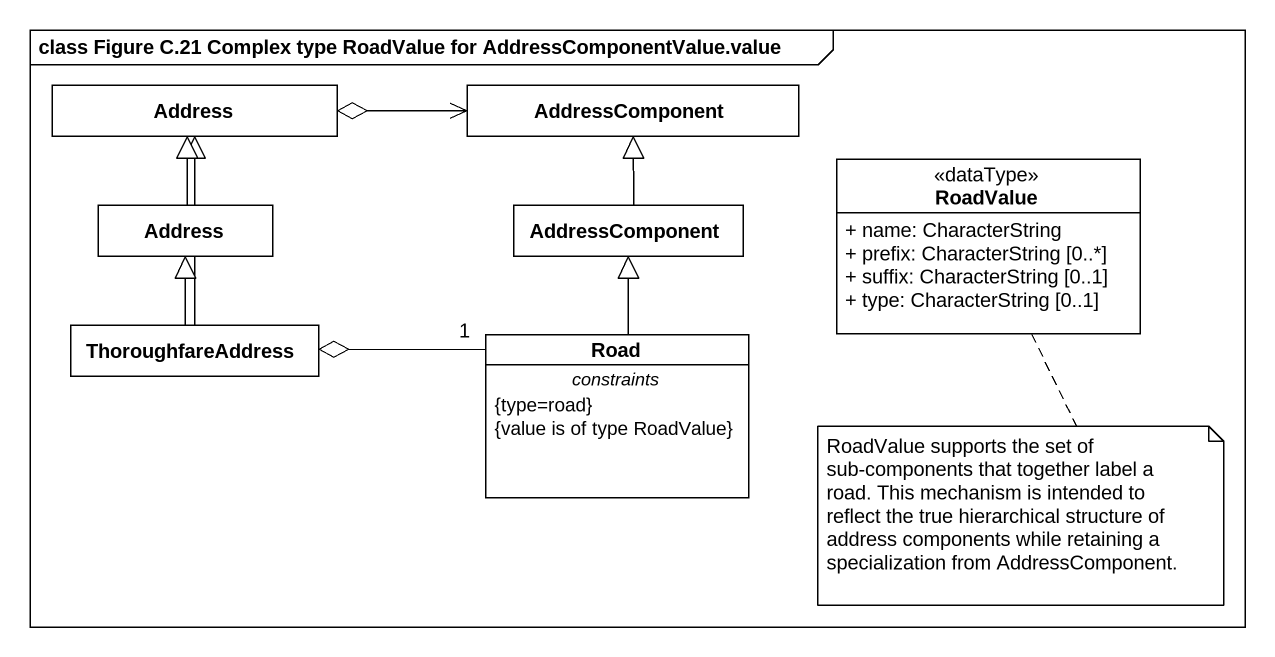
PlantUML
@startuml
mainframe class Figure C.21 Complex type RoadValue for AddressComponentValue.value
hide circle
hide empty members
skinparam classAttributeIconSize 0
class Address #FFFFFF
class AddressComponent #FFFFFF
class RoadValue <<dataType>> {
  + name: CharacterString
  + prefix: CharacterString [0..*]
  + suffix: CharacterString [0..1]
  + type: CharacterString [0..1]
}
class "Address" as Address_2
class "AddressComponent" as AddressComponent_2
class ThoroughfareAddress
class Road {
  -- constraints --
  {type=road}
  {value is of type RoadValue}
}
AddressComponent <-left-o Address
Address_2 -up-|> Address
AddressComponent_2 -up-|> AddressComponent
ThoroughfareAddress -up-|> Address
ThoroughfareAddress -up-|> Address_2
Road -up-|> AddressComponent_2
Road "1" -left-o ThoroughfareAddress
note bottom of RoadValue : RoadValue supports the set of sub-components that together label a road. This mechanism is intended to reflect the true hierarchical structure of address components while retaining a specialization from AddressComponent.
@enduml
